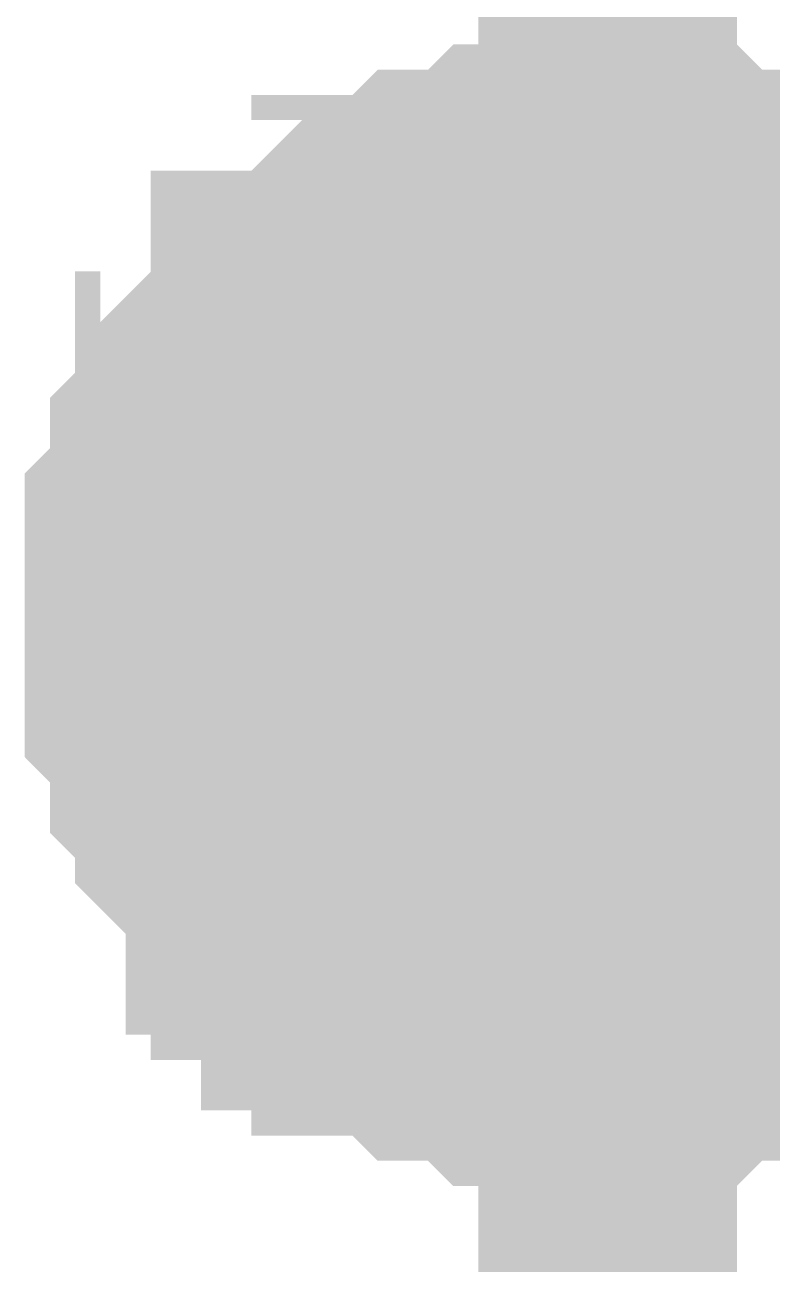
# Model space of a CAD drawing. Header units: inches. Extents: x 0 to 31.5, y 0 to 22.3.
# Drawn here: x 2.177 to 2.2111, y 2.77 to 2.8265 of the extents above; entities that cross this region are included whole.
import ezdxf

# ---------------------------------------------------------------- set-up
doc = ezdxf.new("R2010")
doc.units = ezdxf.units.IN
doc.header["$MEASUREMENT"] = 0
doc.layers.add('Sheet', color=255, linetype='Continuous')

msp = doc.modelspace()

# ---------------------------------------------------------------- linework, layer by layer
at = {"layer": 'Sheet'}
for points in [[(2.503281, 3.299748, 0.0118, 0.0118, 0), (2.203576, 3.299748, 0.0118, 0.0118, 0), (2.203576, 2.798985, 0.0118, 0.0118, 0), (2.503281, 2.798985, 0.0118, 0.0118, 0), (2.503281, 2.898908, 0.0118, 0.0118, 0)], [(2.182907, 2.798985, 0.0118, 0.0118, 0), (2.182907, 2.800134, 0.0118, 0.0118, 0), (2.182907, 2.801282, 0.0118, 0.0118, 0), (2.182907, 2.802431, 0.0118, 0.0118, 0), (2.182907, 2.80358, 0.0118, 0.0118, 0), (2.184055, 2.804728, 0.0118, 0.0118, 0), (2.184055, 2.804728, 0.0118, 0.0118, 0), (2.184055, 2.805877, 0.0118, 0.0118, 0), (2.184055, 2.807025, 0.0118, 0.0118, 0), (2.185203, 2.808174, 0.0118, 0.0118, 0), (2.185203, 2.809322, 0.0118, 0.0118, 0), (2.186352, 2.809322, 0.0118, 0.0118, 0), (2.186352, 2.810471, 0.0118, 0.0118, 0), (2.1875, 2.811619, 0.0118, 0.0118, 0), (2.1875, 2.811619, 0.0118, 0.0118, 0), (2.188648, 2.812768, 0.0118, 0.0118, 0), (2.188648, 2.813916, 0.0118, 0.0118, 0), (2.189797, 2.813916, 0.0118, 0.0118, 0), (2.190945, 2.815065, 0.0118, 0.0118, 0), (2.190945, 2.815065, 0.0118, 0.0118, 0), (2.192093, 2.816213, 0.0118, 0.0118, 0), (2.193241, 2.816213, 0.0118, 0.0118, 0), (2.193241, 2.817362, 0.0118, 0.0118, 0), (2.19439, 2.817362, 0.0118, 0.0118, 0), (2.195538, 2.818511, 0.0118, 0.0118, 0), (2.196686, 2.818511, 0.0118, 0.0118, 0), (2.197835, 2.818511, 0.0118, 0.0118, 0), (2.197835, 2.818511, 0.0118, 0.0118, 0), (2.198983, 2.819659, 0.0118, 0.0118, 0), (2.200131, 2.819659, 0.0118, 0.0118, 0), (2.20128, 2.819659, 0.0118, 0.0118, 0), (2.202428, 2.819659, 0.0118, 0.0118, 0), (2.203576, 2.819659, 0.0118, 0.0118, 0)], [(2.182907, 2.798985, 0.0118, 0.0118, 0), (2.182907, 2.800134, 0.0118, 0.0118, 0), (2.182907, 2.801282, 0.0118, 0.0118, 0), (2.182907, 2.802431, 0.0118, 0.0118, 0), (2.182907, 2.80358, 0.0118, 0.0118, 0), (2.184055, 2.804728, 0.0118, 0.0118, 0), (2.184055, 2.804728, 0.0118, 0.0118, 0), (2.184055, 2.805877, 0.0118, 0.0118, 0), (2.184055, 2.807025, 0.0118, 0.0118, 0), (2.185203, 2.808174, 0.0118, 0.0118, 0), (2.185203, 2.809322, 0.0118, 0.0118, 0), (2.186352, 2.809322, 0.0118, 0.0118, 0), (2.186352, 2.810471, 0.0118, 0.0118, 0), (2.1875, 2.811619, 0.0118, 0.0118, 0), (2.1875, 2.811619, 0.0118, 0.0118, 0), (2.188648, 2.812768, 0.0118, 0.0118, 0), (2.188648, 2.813916, 0.0118, 0.0118, 0), (2.189797, 2.813916, 0.0118, 0.0118, 0), (2.190945, 2.815065, 0.0118, 0.0118, 0), (2.190945, 2.815065, 0.0118, 0.0118, 0), (2.192093, 2.816213, 0.0118, 0.0118, 0), (2.193241, 2.816213, 0.0118, 0.0118, 0), (2.193241, 2.817362, 0.0118, 0.0118, 0), (2.19439, 2.817362, 0.0118, 0.0118, 0), (2.195538, 2.818511, 0.0118, 0.0118, 0), (2.196686, 2.818511, 0.0118, 0.0118, 0), (2.197835, 2.818511, 0.0118, 0.0118, 0), (2.197835, 2.818511, 0.0118, 0.0118, 0), (2.198983, 2.819659, 0.0118, 0.0118, 0), (2.200131, 2.819659, 0.0118, 0.0118, 0), (2.20128, 2.819659, 0.0118, 0.0118, 0), (2.202428, 2.819659, 0.0118, 0.0118, 0), (2.203576, 2.819659, 0.0118, 0.0118, 0)], [(2.182907, 2.798985, 0.0118, 0.0118, 0), (2.182907, 2.800134, 0.0118, 0.0118, 0), (2.182907, 2.801282, 0.0118, 0.0118, 0), (2.182907, 2.802431, 0.0118, 0.0118, 0), (2.182907, 2.80358, 0.0118, 0.0118, 0), (2.184055, 2.804728, 0.0118, 0.0118, 0), (2.184055, 2.804728, 0.0118, 0.0118, 0), (2.184055, 2.805877, 0.0118, 0.0118, 0), (2.184055, 2.807025, 0.0118, 0.0118, 0), (2.185203, 2.808174, 0.0118, 0.0118, 0), (2.185203, 2.809322, 0.0118, 0.0118, 0), (2.186352, 2.809322, 0.0118, 0.0118, 0), (2.186352, 2.810471, 0.0118, 0.0118, 0), (2.1875, 2.811619, 0.0118, 0.0118, 0), (2.1875, 2.811619, 0.0118, 0.0118, 0), (2.188648, 2.812768, 0.0118, 0.0118, 0), (2.188648, 2.813916, 0.0118, 0.0118, 0), (2.189797, 2.813916, 0.0118, 0.0118, 0), (2.190945, 2.815065, 0.0118, 0.0118, 0), (2.190945, 2.815065, 0.0118, 0.0118, 0), (2.192093, 2.816213, 0.0118, 0.0118, 0), (2.193241, 2.816213, 0.0118, 0.0118, 0), (2.193241, 2.817362, 0.0118, 0.0118, 0), (2.19439, 2.817362, 0.0118, 0.0118, 0), (2.195538, 2.818511, 0.0118, 0.0118, 0), (2.196686, 2.818511, 0.0118, 0.0118, 0), (2.197835, 2.818511, 0.0118, 0.0118, 0), (2.197835, 2.818511, 0.0118, 0.0118, 0), (2.198983, 2.819659, 0.0118, 0.0118, 0), (2.200131, 2.819659, 0.0118, 0.0118, 0), (2.20128, 2.819659, 0.0118, 0.0118, 0), (2.202428, 2.819659, 0.0118, 0.0118, 0), (2.203576, 2.819659, 0.0118, 0.0118, 0)], [(2.182907, 2.798985, 0.0118, 0.0118, 0), (2.182907, 2.800134, 0.0118, 0.0118, 0), (2.182907, 2.801282, 0.0118, 0.0118, 0), (2.182907, 2.802431, 0.0118, 0.0118, 0), (2.182907, 2.80358, 0.0118, 0.0118, 0), (2.184055, 2.804728, 0.0118, 0.0118, 0), (2.184055, 2.804728, 0.0118, 0.0118, 0), (2.184055, 2.805877, 0.0118, 0.0118, 0), (2.184055, 2.807025, 0.0118, 0.0118, 0), (2.185203, 2.808174, 0.0118, 0.0118, 0), (2.185203, 2.809322, 0.0118, 0.0118, 0), (2.186352, 2.809322, 0.0118, 0.0118, 0), (2.186352, 2.810471, 0.0118, 0.0118, 0), (2.1875, 2.811619, 0.0118, 0.0118, 0), (2.1875, 2.811619, 0.0118, 0.0118, 0), (2.188648, 2.812768, 0.0118, 0.0118, 0), (2.188648, 2.813916, 0.0118, 0.0118, 0), (2.189797, 2.813916, 0.0118, 0.0118, 0), (2.190945, 2.815065, 0.0118, 0.0118, 0), (2.190945, 2.815065, 0.0118, 0.0118, 0), (2.192093, 2.816213, 0.0118, 0.0118, 0), (2.193241, 2.816213, 0.0118, 0.0118, 0), (2.193241, 2.817362, 0.0118, 0.0118, 0), (2.19439, 2.817362, 0.0118, 0.0118, 0), (2.195538, 2.818511, 0.0118, 0.0118, 0), (2.196686, 2.818511, 0.0118, 0.0118, 0), (2.197835, 2.818511, 0.0118, 0.0118, 0), (2.197835, 2.818511, 0.0118, 0.0118, 0), (2.198983, 2.819659, 0.0118, 0.0118, 0), (2.200131, 2.819659, 0.0118, 0.0118, 0), (2.20128, 2.819659, 0.0118, 0.0118, 0), (2.202428, 2.819659, 0.0118, 0.0118, 0), (2.203576, 2.819659, 0.0118, 0.0118, 0)], [(2.203576, 2.819659, 0.0118, 0.0118, 0), (2.203576, 2.819659, 0.0118, 0.0118, 0)], [(2.203576, 2.819659, 0.0118, 0.0118, 0), (2.204724, 2.819659, 0.0118, 0.0118, 0), (2.205873, 2.819659, 0.0118, 0.0118, 0), (2.205873, 2.819659, 0.0118, 0.0118, 0), (2.207021, 2.819659, 0.0118, 0.0118, 0), (2.208169, 2.818511, 0.0118, 0.0118, 0), (2.209318, 2.818511, 0.0118, 0.0118, 0), (2.210466, 2.818511, 0.0118, 0.0118, 0), (2.210466, 2.818511, 0.0118, 0.0118, 0), (2.211614, 2.817362, 0.0118, 0.0118, 0), (2.212762, 2.817362, 0.0118, 0.0118, 0), (2.213911, 2.816213, 0.0118, 0.0118, 0), (2.213911, 2.816213, 0.0118, 0.0118, 0), (2.215059, 2.815065, 0.0118, 0.0118, 0), (2.216207, 2.815065, 0.0118, 0.0118, 0), (2.216207, 2.813916, 0.0118, 0.0118, 0), (2.217356, 2.813916, 0.0118, 0.0118, 0)], [(2.203576, 2.819659, 0.0118, 0.0118, 0), (2.203576, 2.819659, 0.0118, 0.0118, 0)], [(2.203576, 2.819659, 0.0118, 0.0118, 0), (2.204724, 2.819659, 0.0118, 0.0118, 0), (2.205873, 2.819659, 0.0118, 0.0118, 0), (2.205873, 2.819659, 0.0118, 0.0118, 0), (2.207021, 2.819659, 0.0118, 0.0118, 0), (2.208169, 2.818511, 0.0118, 0.0118, 0), (2.209318, 2.818511, 0.0118, 0.0118, 0), (2.210466, 2.818511, 0.0118, 0.0118, 0), (2.210466, 2.818511, 0.0118, 0.0118, 0), (2.211614, 2.817362, 0.0118, 0.0118, 0), (2.212762, 2.817362, 0.0118, 0.0118, 0), (2.213911, 2.816213, 0.0118, 0.0118, 0), (2.213911, 2.816213, 0.0118, 0.0118, 0), (2.215059, 2.815065, 0.0118, 0.0118, 0), (2.216207, 2.815065, 0.0118, 0.0118, 0), (2.216207, 2.813916, 0.0118, 0.0118, 0), (2.217356, 2.813916, 0.0118, 0.0118, 0)], [(2.203576, 2.819659, 0.0118, 0.0118, 0), (2.203576, 2.819659, 0.0118, 0.0118, 0)], [(2.203576, 2.819659, 0.0118, 0.0118, 0), (2.204724, 2.819659, 0.0118, 0.0118, 0), (2.205873, 2.819659, 0.0118, 0.0118, 0), (2.205873, 2.819659, 0.0118, 0.0118, 0), (2.207021, 2.819659, 0.0118, 0.0118, 0), (2.208169, 2.818511, 0.0118, 0.0118, 0), (2.209318, 2.818511, 0.0118, 0.0118, 0), (2.210466, 2.818511, 0.0118, 0.0118, 0), (2.210466, 2.818511, 0.0118, 0.0118, 0), (2.211614, 2.817362, 0.0118, 0.0118, 0), (2.212762, 2.817362, 0.0118, 0.0118, 0), (2.213911, 2.816213, 0.0118, 0.0118, 0), (2.213911, 2.816213, 0.0118, 0.0118, 0), (2.215059, 2.815065, 0.0118, 0.0118, 0), (2.216207, 2.815065, 0.0118, 0.0118, 0), (2.216207, 2.813916, 0.0118, 0.0118, 0), (2.217356, 2.813916, 0.0118, 0.0118, 0)], [(2.203576, 2.819659, 0.0118, 0.0118, 0), (2.203576, 2.819659, 0.0118, 0.0118, 0)], [(2.203576, 2.819659, 0.0118, 0.0118, 0), (2.204724, 2.819659, 0.0118, 0.0118, 0), (2.205873, 2.819659, 0.0118, 0.0118, 0), (2.205873, 2.819659, 0.0118, 0.0118, 0), (2.207021, 2.819659, 0.0118, 0.0118, 0), (2.208169, 2.818511, 0.0118, 0.0118, 0), (2.209318, 2.818511, 0.0118, 0.0118, 0), (2.210466, 2.818511, 0.0118, 0.0118, 0), (2.210466, 2.818511, 0.0118, 0.0118, 0), (2.211614, 2.817362, 0.0118, 0.0118, 0), (2.212762, 2.817362, 0.0118, 0.0118, 0), (2.213911, 2.816213, 0.0118, 0.0118, 0), (2.213911, 2.816213, 0.0118, 0.0118, 0), (2.215059, 2.815065, 0.0118, 0.0118, 0), (2.216207, 2.815065, 0.0118, 0.0118, 0), (2.216207, 2.813916, 0.0118, 0.0118, 0), (2.217356, 2.813916, 0.0118, 0.0118, 0)], [(2.182907, 2.798985, 0.0039, 0.0039, 0), (2.182907, 2.800134, 0.0039, 0.0039, 0), (2.182907, 2.801282, 0.0039, 0.0039, 0), (2.182907, 2.802431, 0.0039, 0.0039, 0), (2.182907, 2.80358, 0.0039, 0.0039, 0), (2.184055, 2.804728, 0.0039, 0.0039, 0), (2.184055, 2.804728, 0.0039, 0.0039, 0), (2.184055, 2.805877, 0.0039, 0.0039, 0), (2.184055, 2.807025, 0.0039, 0.0039, 0), (2.185203, 2.808174, 0.0039, 0.0039, 0), (2.185203, 2.809322, 0.0039, 0.0039, 0), (2.186352, 2.809322, 0.0039, 0.0039, 0), (2.186352, 2.810471, 0.0039, 0.0039, 0), (2.1875, 2.811619, 0.0039, 0.0039, 0), (2.1875, 2.811619, 0.0039, 0.0039, 0), (2.188648, 2.812768, 0.0039, 0.0039, 0), (2.188648, 2.813916, 0.0039, 0.0039, 0), (2.189797, 2.813916, 0.0039, 0.0039, 0), (2.190945, 2.815065, 0.0039, 0.0039, 0), (2.190945, 2.815065, 0.0039, 0.0039, 0), (2.192093, 2.816213, 0.0039, 0.0039, 0), (2.193241, 2.816213, 0.0039, 0.0039, 0), (2.193241, 2.817362, 0.0039, 0.0039, 0), (2.19439, 2.817362, 0.0039, 0.0039, 0), (2.195538, 2.818511, 0.0039, 0.0039, 0), (2.196686, 2.818511, 0.0039, 0.0039, 0), (2.197835, 2.818511, 0.0039, 0.0039, 0), (2.197835, 2.818511, 0.0039, 0.0039, 0), (2.198983, 2.819659, 0.0039, 0.0039, 0), (2.200131, 2.819659, 0.0039, 0.0039, 0), (2.20128, 2.819659, 0.0039, 0.0039, 0), (2.202428, 2.819659, 0.0039, 0.0039, 0), (2.203576, 2.819659, 0.0039, 0.0039, 0)], [(2.182907, 2.798985, 0.0039, 0.0039, 0), (2.182907, 2.800134, 0.0039, 0.0039, 0), (2.182907, 2.801282, 0.0039, 0.0039, 0), (2.182907, 2.802431, 0.0039, 0.0039, 0), (2.182907, 2.80358, 0.0039, 0.0039, 0), (2.184055, 2.804728, 0.0039, 0.0039, 0), (2.184055, 2.804728, 0.0039, 0.0039, 0), (2.184055, 2.805877, 0.0039, 0.0039, 0), (2.184055, 2.807025, 0.0039, 0.0039, 0), (2.185203, 2.808174, 0.0039, 0.0039, 0), (2.185203, 2.809322, 0.0039, 0.0039, 0), (2.186352, 2.809322, 0.0039, 0.0039, 0), (2.186352, 2.810471, 0.0039, 0.0039, 0), (2.1875, 2.811619, 0.0039, 0.0039, 0), (2.1875, 2.811619, 0.0039, 0.0039, 0), (2.188648, 2.812768, 0.0039, 0.0039, 0), (2.188648, 2.813916, 0.0039, 0.0039, 0), (2.189797, 2.813916, 0.0039, 0.0039, 0), (2.190945, 2.815065, 0.0039, 0.0039, 0), (2.190945, 2.815065, 0.0039, 0.0039, 0), (2.192093, 2.816213, 0.0039, 0.0039, 0), (2.193241, 2.816213, 0.0039, 0.0039, 0), (2.193241, 2.817362, 0.0039, 0.0039, 0), (2.19439, 2.817362, 0.0039, 0.0039, 0), (2.195538, 2.818511, 0.0039, 0.0039, 0), (2.196686, 2.818511, 0.0039, 0.0039, 0), (2.197835, 2.818511, 0.0039, 0.0039, 0), (2.197835, 2.818511, 0.0039, 0.0039, 0), (2.198983, 2.819659, 0.0039, 0.0039, 0), (2.200131, 2.819659, 0.0039, 0.0039, 0), (2.20128, 2.819659, 0.0039, 0.0039, 0), (2.202428, 2.819659, 0.0039, 0.0039, 0), (2.203576, 2.819659, 0.0039, 0.0039, 0)], [(2.182907, 2.798985, 0.0039, 0.0039, 0), (2.182907, 2.800134, 0.0039, 0.0039, 0), (2.182907, 2.801282, 0.0039, 0.0039, 0), (2.182907, 2.802431, 0.0039, 0.0039, 0), (2.182907, 2.80358, 0.0039, 0.0039, 0), (2.184055, 2.804728, 0.0039, 0.0039, 0), (2.184055, 2.804728, 0.0039, 0.0039, 0), (2.184055, 2.805877, 0.0039, 0.0039, 0), (2.184055, 2.807025, 0.0039, 0.0039, 0), (2.185203, 2.808174, 0.0039, 0.0039, 0), (2.185203, 2.809322, 0.0039, 0.0039, 0), (2.186352, 2.809322, 0.0039, 0.0039, 0), (2.186352, 2.810471, 0.0039, 0.0039, 0), (2.1875, 2.811619, 0.0039, 0.0039, 0), (2.1875, 2.811619, 0.0039, 0.0039, 0), (2.188648, 2.812768, 0.0039, 0.0039, 0), (2.188648, 2.813916, 0.0039, 0.0039, 0), (2.189797, 2.813916, 0.0039, 0.0039, 0), (2.190945, 2.815065, 0.0039, 0.0039, 0), (2.190945, 2.815065, 0.0039, 0.0039, 0), (2.192093, 2.816213, 0.0039, 0.0039, 0), (2.193241, 2.816213, 0.0039, 0.0039, 0), (2.193241, 2.817362, 0.0039, 0.0039, 0), (2.19439, 2.817362, 0.0039, 0.0039, 0), (2.195538, 2.818511, 0.0039, 0.0039, 0), (2.196686, 2.818511, 0.0039, 0.0039, 0), (2.197835, 2.818511, 0.0039, 0.0039, 0), (2.197835, 2.818511, 0.0039, 0.0039, 0), (2.198983, 2.819659, 0.0039, 0.0039, 0), (2.200131, 2.819659, 0.0039, 0.0039, 0), (2.20128, 2.819659, 0.0039, 0.0039, 0), (2.202428, 2.819659, 0.0039, 0.0039, 0), (2.203576, 2.819659, 0.0039, 0.0039, 0)], [(2.182907, 2.798985, 0.0039, 0.0039, 0), (2.182907, 2.800134, 0.0039, 0.0039, 0), (2.182907, 2.801282, 0.0039, 0.0039, 0), (2.182907, 2.802431, 0.0039, 0.0039, 0), (2.182907, 2.80358, 0.0039, 0.0039, 0), (2.184055, 2.804728, 0.0039, 0.0039, 0), (2.184055, 2.804728, 0.0039, 0.0039, 0), (2.184055, 2.805877, 0.0039, 0.0039, 0), (2.184055, 2.807025, 0.0039, 0.0039, 0), (2.185203, 2.808174, 0.0039, 0.0039, 0), (2.185203, 2.809322, 0.0039, 0.0039, 0), (2.186352, 2.809322, 0.0039, 0.0039, 0), (2.186352, 2.810471, 0.0039, 0.0039, 0), (2.1875, 2.811619, 0.0039, 0.0039, 0), (2.1875, 2.811619, 0.0039, 0.0039, 0), (2.188648, 2.812768, 0.0039, 0.0039, 0), (2.188648, 2.813916, 0.0039, 0.0039, 0), (2.189797, 2.813916, 0.0039, 0.0039, 0), (2.190945, 2.815065, 0.0039, 0.0039, 0), (2.190945, 2.815065, 0.0039, 0.0039, 0), (2.192093, 2.816213, 0.0039, 0.0039, 0), (2.193241, 2.816213, 0.0039, 0.0039, 0), (2.193241, 2.817362, 0.0039, 0.0039, 0), (2.19439, 2.817362, 0.0039, 0.0039, 0), (2.195538, 2.818511, 0.0039, 0.0039, 0), (2.196686, 2.818511, 0.0039, 0.0039, 0), (2.197835, 2.818511, 0.0039, 0.0039, 0), (2.197835, 2.818511, 0.0039, 0.0039, 0), (2.198983, 2.819659, 0.0039, 0.0039, 0), (2.200131, 2.819659, 0.0039, 0.0039, 0), (2.20128, 2.819659, 0.0039, 0.0039, 0), (2.202428, 2.819659, 0.0039, 0.0039, 0), (2.203576, 2.819659, 0.0039, 0.0039, 0)], [(2.203576, 2.819659, 0.0039, 0.0039, 0), (2.203576, 2.819659, 0.0039, 0.0039, 0)], [(2.203576, 2.819659, 0.0039, 0.0039, 0), (2.204724, 2.819659, 0.0039, 0.0039, 0), (2.205873, 2.819659, 0.0039, 0.0039, 0), (2.205873, 2.819659, 0.0039, 0.0039, 0), (2.207021, 2.819659, 0.0039, 0.0039, 0), (2.208169, 2.818511, 0.0039, 0.0039, 0), (2.209318, 2.818511, 0.0039, 0.0039, 0), (2.210466, 2.818511, 0.0039, 0.0039, 0), (2.210466, 2.818511, 0.0039, 0.0039, 0), (2.211614, 2.817362, 0.0039, 0.0039, 0), (2.212762, 2.817362, 0.0039, 0.0039, 0), (2.213911, 2.816213, 0.0039, 0.0039, 0)], [(2.203576, 2.819659, 0.0039, 0.0039, 0), (2.203576, 2.819659, 0.0039, 0.0039, 0)], [(2.203576, 2.819659, 0.0039, 0.0039, 0), (2.204724, 2.819659, 0.0039, 0.0039, 0), (2.205873, 2.819659, 0.0039, 0.0039, 0), (2.205873, 2.819659, 0.0039, 0.0039, 0), (2.207021, 2.819659, 0.0039, 0.0039, 0), (2.208169, 2.818511, 0.0039, 0.0039, 0), (2.209318, 2.818511, 0.0039, 0.0039, 0), (2.210466, 2.818511, 0.0039, 0.0039, 0), (2.210466, 2.818511, 0.0039, 0.0039, 0), (2.211614, 2.817362, 0.0039, 0.0039, 0), (2.212762, 2.817362, 0.0039, 0.0039, 0), (2.213911, 2.816213, 0.0039, 0.0039, 0)], [(2.203576, 2.819659, 0.0039, 0.0039, 0), (2.203576, 2.819659, 0.0039, 0.0039, 0)], [(2.203576, 2.819659, 0.0039, 0.0039, 0), (2.204724, 2.819659, 0.0039, 0.0039, 0), (2.205873, 2.819659, 0.0039, 0.0039, 0), (2.205873, 2.819659, 0.0039, 0.0039, 0), (2.207021, 2.819659, 0.0039, 0.0039, 0), (2.208169, 2.818511, 0.0039, 0.0039, 0), (2.209318, 2.818511, 0.0039, 0.0039, 0), (2.210466, 2.818511, 0.0039, 0.0039, 0), (2.210466, 2.818511, 0.0039, 0.0039, 0), (2.211614, 2.817362, 0.0039, 0.0039, 0), (2.212762, 2.817362, 0.0039, 0.0039, 0), (2.213911, 2.816213, 0.0039, 0.0039, 0)], [(2.203576, 2.819659, 0.0039, 0.0039, 0), (2.203576, 2.819659, 0.0039, 0.0039, 0)], [(2.203576, 2.819659, 0.0039, 0.0039, 0), (2.204724, 2.819659, 0.0039, 0.0039, 0), (2.205873, 2.819659, 0.0039, 0.0039, 0), (2.205873, 2.819659, 0.0039, 0.0039, 0), (2.207021, 2.819659, 0.0039, 0.0039, 0), (2.208169, 2.818511, 0.0039, 0.0039, 0), (2.209318, 2.818511, 0.0039, 0.0039, 0), (2.210466, 2.818511, 0.0039, 0.0039, 0), (2.210466, 2.818511, 0.0039, 0.0039, 0), (2.211614, 2.817362, 0.0039, 0.0039, 0), (2.212762, 2.817362, 0.0039, 0.0039, 0), (2.213911, 2.816213, 0.0039, 0.0039, 0)], [(2.203576, 2.77946, 0.0118, 0.0118, 0), (2.202428, 2.77946, 0.0118, 0.0118, 0), (2.20128, 2.77946, 0.0118, 0.0118, 0), (2.200131, 2.77946, 0.0118, 0.0118, 0), (2.198983, 2.77946, 0.0118, 0.0118, 0), (2.197835, 2.780609, 0.0118, 0.0118, 0), (2.197835, 2.780609, 0.0118, 0.0118, 0), (2.196686, 2.780609, 0.0118, 0.0118, 0), (2.195538, 2.780609, 0.0118, 0.0118, 0), (2.19439, 2.781757, 0.0118, 0.0118, 0), (2.193241, 2.781757, 0.0118, 0.0118, 0), (2.193241, 2.782906, 0.0118, 0.0118, 0), (2.192093, 2.782906, 0.0118, 0.0118, 0), (2.190945, 2.782906, 0.0118, 0.0118, 0), (2.190945, 2.784054, 0.0118, 0.0118, 0), (2.189797, 2.785203, 0.0118, 0.0118, 0), (2.188648, 2.785203, 0.0118, 0.0118, 0), (2.188648, 2.786351, 0.0118, 0.0118, 0), (2.1875, 2.786351, 0.0118, 0.0118, 0), (2.1875, 2.7875, 0.0118, 0.0118, 0), (2.186352, 2.788649, 0.0118, 0.0118, 0), (2.186352, 2.788649, 0.0118, 0.0118, 0), (2.185203, 2.789797, 0.0118, 0.0118, 0), (2.185203, 2.790946, 0.0118, 0.0118, 0), (2.184055, 2.792094, 0.0118, 0.0118, 0), (2.184055, 2.792094, 0.0118, 0.0118, 0), (2.184055, 2.793243, 0.0118, 0.0118, 0), (2.184055, 2.794391, 0.0118, 0.0118, 0), (2.182907, 2.79554, 0.0118, 0.0118, 0), (2.182907, 2.796688, 0.0118, 0.0118, 0), (2.182907, 2.796688, 0.0118, 0.0118, 0), (2.182907, 2.797837, 0.0118, 0.0118, 0), (2.182907, 2.798985, 0.0118, 0.0118, 0)], [(2.182907, 2.798985, 0.0118, 0.0118, 0), (2.182907, 2.798985, 0.0118, 0.0118, 0)], [(2.203576, 2.77946, 0.0118, 0.0118, 0), (2.202428, 2.77946, 0.0118, 0.0118, 0), (2.20128, 2.77946, 0.0118, 0.0118, 0), (2.200131, 2.77946, 0.0118, 0.0118, 0), (2.198983, 2.77946, 0.0118, 0.0118, 0), (2.197835, 2.780609, 0.0118, 0.0118, 0), (2.197835, 2.780609, 0.0118, 0.0118, 0), (2.196686, 2.780609, 0.0118, 0.0118, 0), (2.195538, 2.780609, 0.0118, 0.0118, 0), (2.19439, 2.781757, 0.0118, 0.0118, 0), (2.193241, 2.781757, 0.0118, 0.0118, 0), (2.193241, 2.782906, 0.0118, 0.0118, 0), (2.192093, 2.782906, 0.0118, 0.0118, 0), (2.190945, 2.782906, 0.0118, 0.0118, 0), (2.190945, 2.784054, 0.0118, 0.0118, 0), (2.189797, 2.785203, 0.0118, 0.0118, 0), (2.188648, 2.785203, 0.0118, 0.0118, 0), (2.188648, 2.786351, 0.0118, 0.0118, 0), (2.1875, 2.786351, 0.0118, 0.0118, 0), (2.1875, 2.7875, 0.0118, 0.0118, 0), (2.186352, 2.788649, 0.0118, 0.0118, 0), (2.186352, 2.788649, 0.0118, 0.0118, 0), (2.185203, 2.789797, 0.0118, 0.0118, 0), (2.185203, 2.790946, 0.0118, 0.0118, 0), (2.184055, 2.792094, 0.0118, 0.0118, 0), (2.184055, 2.792094, 0.0118, 0.0118, 0), (2.184055, 2.793243, 0.0118, 0.0118, 0), (2.184055, 2.794391, 0.0118, 0.0118, 0), (2.182907, 2.79554, 0.0118, 0.0118, 0), (2.182907, 2.796688, 0.0118, 0.0118, 0), (2.182907, 2.796688, 0.0118, 0.0118, 0), (2.182907, 2.797837, 0.0118, 0.0118, 0), (2.182907, 2.798985, 0.0118, 0.0118, 0)], [(2.182907, 2.798985, 0.0118, 0.0118, 0), (2.182907, 2.798985, 0.0118, 0.0118, 0)], [(2.203576, 2.77946, 0.0118, 0.0118, 0), (2.202428, 2.77946, 0.0118, 0.0118, 0), (2.20128, 2.77946, 0.0118, 0.0118, 0), (2.200131, 2.77946, 0.0118, 0.0118, 0), (2.198983, 2.77946, 0.0118, 0.0118, 0), (2.197835, 2.780609, 0.0118, 0.0118, 0), (2.197835, 2.780609, 0.0118, 0.0118, 0), (2.196686, 2.780609, 0.0118, 0.0118, 0), (2.195538, 2.780609, 0.0118, 0.0118, 0), (2.19439, 2.781757, 0.0118, 0.0118, 0), (2.193241, 2.781757, 0.0118, 0.0118, 0), (2.193241, 2.782906, 0.0118, 0.0118, 0), (2.192093, 2.782906, 0.0118, 0.0118, 0), (2.190945, 2.782906, 0.0118, 0.0118, 0), (2.190945, 2.784054, 0.0118, 0.0118, 0), (2.189797, 2.785203, 0.0118, 0.0118, 0), (2.188648, 2.785203, 0.0118, 0.0118, 0), (2.188648, 2.786351, 0.0118, 0.0118, 0), (2.1875, 2.786351, 0.0118, 0.0118, 0), (2.1875, 2.7875, 0.0118, 0.0118, 0), (2.186352, 2.788649, 0.0118, 0.0118, 0), (2.186352, 2.788649, 0.0118, 0.0118, 0), (2.185203, 2.789797, 0.0118, 0.0118, 0), (2.185203, 2.790946, 0.0118, 0.0118, 0), (2.184055, 2.792094, 0.0118, 0.0118, 0), (2.184055, 2.792094, 0.0118, 0.0118, 0), (2.184055, 2.793243, 0.0118, 0.0118, 0), (2.184055, 2.794391, 0.0118, 0.0118, 0), (2.182907, 2.79554, 0.0118, 0.0118, 0), (2.182907, 2.796688, 0.0118, 0.0118, 0), (2.182907, 2.796688, 0.0118, 0.0118, 0), (2.182907, 2.797837, 0.0118, 0.0118, 0), (2.182907, 2.798985, 0.0118, 0.0118, 0)], [(2.182907, 2.798985, 0.0118, 0.0118, 0), (2.182907, 2.798985, 0.0118, 0.0118, 0)], [(2.203576, 2.77946, 0.0118, 0.0118, 0), (2.202428, 2.77946, 0.0118, 0.0118, 0), (2.20128, 2.77946, 0.0118, 0.0118, 0), (2.200131, 2.77946, 0.0118, 0.0118, 0), (2.198983, 2.77946, 0.0118, 0.0118, 0), (2.197835, 2.780609, 0.0118, 0.0118, 0), (2.197835, 2.780609, 0.0118, 0.0118, 0), (2.196686, 2.780609, 0.0118, 0.0118, 0), (2.195538, 2.780609, 0.0118, 0.0118, 0), (2.19439, 2.781757, 0.0118, 0.0118, 0), (2.193241, 2.781757, 0.0118, 0.0118, 0), (2.193241, 2.782906, 0.0118, 0.0118, 0), (2.192093, 2.782906, 0.0118, 0.0118, 0), (2.190945, 2.782906, 0.0118, 0.0118, 0), (2.190945, 2.784054, 0.0118, 0.0118, 0), (2.189797, 2.785203, 0.0118, 0.0118, 0), (2.188648, 2.785203, 0.0118, 0.0118, 0), (2.188648, 2.786351, 0.0118, 0.0118, 0), (2.1875, 2.786351, 0.0118, 0.0118, 0), (2.1875, 2.7875, 0.0118, 0.0118, 0), (2.186352, 2.788649, 0.0118, 0.0118, 0), (2.186352, 2.788649, 0.0118, 0.0118, 0), (2.185203, 2.789797, 0.0118, 0.0118, 0), (2.185203, 2.790946, 0.0118, 0.0118, 0), (2.184055, 2.792094, 0.0118, 0.0118, 0), (2.184055, 2.792094, 0.0118, 0.0118, 0), (2.184055, 2.793243, 0.0118, 0.0118, 0), (2.184055, 2.794391, 0.0118, 0.0118, 0), (2.182907, 2.79554, 0.0118, 0.0118, 0), (2.182907, 2.796688, 0.0118, 0.0118, 0), (2.182907, 2.796688, 0.0118, 0.0118, 0), (2.182907, 2.797837, 0.0118, 0.0118, 0), (2.182907, 2.798985, 0.0118, 0.0118, 0)], [(2.182907, 2.798985, 0.0118, 0.0118, 0), (2.182907, 2.798985, 0.0118, 0.0118, 0)], [(2.203576, 2.798985, 0.0118, 0.0118, 0), (2.203576, 2.699063, 0.0118, 0.0118, 0)], [(2.203576, 2.77946, 0.0039, 0.0039, 0), (2.202428, 2.77946, 0.0039, 0.0039, 0), (2.20128, 2.77946, 0.0039, 0.0039, 0), (2.200131, 2.77946, 0.0039, 0.0039, 0), (2.198983, 2.77946, 0.0039, 0.0039, 0), (2.197835, 2.780609, 0.0039, 0.0039, 0), (2.197835, 2.780609, 0.0039, 0.0039, 0), (2.196686, 2.780609, 0.0039, 0.0039, 0), (2.195538, 2.780609, 0.0039, 0.0039, 0), (2.19439, 2.781757, 0.0039, 0.0039, 0), (2.193241, 2.781757, 0.0039, 0.0039, 0), (2.193241, 2.782906, 0.0039, 0.0039, 0), (2.192093, 2.782906, 0.0039, 0.0039, 0), (2.190945, 2.782906, 0.0039, 0.0039, 0), (2.190945, 2.784054, 0.0039, 0.0039, 0), (2.189797, 2.785203, 0.0039, 0.0039, 0), (2.188648, 2.785203, 0.0039, 0.0039, 0), (2.188648, 2.786351, 0.0039, 0.0039, 0), (2.1875, 2.786351, 0.0039, 0.0039, 0), (2.1875, 2.7875, 0.0039, 0.0039, 0), (2.186352, 2.788649, 0.0039, 0.0039, 0), (2.186352, 2.788649, 0.0039, 0.0039, 0), (2.185203, 2.789797, 0.0039, 0.0039, 0), (2.185203, 2.790946, 0.0039, 0.0039, 0), (2.184055, 2.792094, 0.0039, 0.0039, 0), (2.184055, 2.792094, 0.0039, 0.0039, 0), (2.184055, 2.793243, 0.0039, 0.0039, 0), (2.184055, 2.794391, 0.0039, 0.0039, 0), (2.182907, 2.79554, 0.0039, 0.0039, 0), (2.182907, 2.796688, 0.0039, 0.0039, 0), (2.182907, 2.796688, 0.0039, 0.0039, 0), (2.182907, 2.797837, 0.0039, 0.0039, 0), (2.182907, 2.798985, 0.0039, 0.0039, 0)], [(2.182907, 2.798985, 0.0039, 0.0039, 0), (2.182907, 2.798985, 0.0039, 0.0039, 0)], [(2.203576, 2.77946, 0.0039, 0.0039, 0), (2.202428, 2.77946, 0.0039, 0.0039, 0), (2.20128, 2.77946, 0.0039, 0.0039, 0), (2.200131, 2.77946, 0.0039, 0.0039, 0), (2.198983, 2.77946, 0.0039, 0.0039, 0), (2.197835, 2.780609, 0.0039, 0.0039, 0), (2.197835, 2.780609, 0.0039, 0.0039, 0), (2.196686, 2.780609, 0.0039, 0.0039, 0), (2.195538, 2.780609, 0.0039, 0.0039, 0), (2.19439, 2.781757, 0.0039, 0.0039, 0), (2.193241, 2.781757, 0.0039, 0.0039, 0), (2.193241, 2.782906, 0.0039, 0.0039, 0), (2.192093, 2.782906, 0.0039, 0.0039, 0), (2.190945, 2.782906, 0.0039, 0.0039, 0), (2.190945, 2.784054, 0.0039, 0.0039, 0), (2.189797, 2.785203, 0.0039, 0.0039, 0), (2.188648, 2.785203, 0.0039, 0.0039, 0), (2.188648, 2.786351, 0.0039, 0.0039, 0), (2.1875, 2.786351, 0.0039, 0.0039, 0), (2.1875, 2.7875, 0.0039, 0.0039, 0), (2.186352, 2.788649, 0.0039, 0.0039, 0), (2.186352, 2.788649, 0.0039, 0.0039, 0), (2.185203, 2.789797, 0.0039, 0.0039, 0), (2.185203, 2.790946, 0.0039, 0.0039, 0), (2.184055, 2.792094, 0.0039, 0.0039, 0), (2.184055, 2.792094, 0.0039, 0.0039, 0), (2.184055, 2.793243, 0.0039, 0.0039, 0), (2.184055, 2.794391, 0.0039, 0.0039, 0), (2.182907, 2.79554, 0.0039, 0.0039, 0), (2.182907, 2.796688, 0.0039, 0.0039, 0), (2.182907, 2.796688, 0.0039, 0.0039, 0), (2.182907, 2.797837, 0.0039, 0.0039, 0), (2.182907, 2.798985, 0.0039, 0.0039, 0)], [(2.182907, 2.798985, 0.0039, 0.0039, 0), (2.182907, 2.798985, 0.0039, 0.0039, 0)], [(2.203576, 2.77946, 0.0039, 0.0039, 0), (2.202428, 2.77946, 0.0039, 0.0039, 0), (2.20128, 2.77946, 0.0039, 0.0039, 0), (2.200131, 2.77946, 0.0039, 0.0039, 0), (2.198983, 2.77946, 0.0039, 0.0039, 0), (2.197835, 2.780609, 0.0039, 0.0039, 0), (2.197835, 2.780609, 0.0039, 0.0039, 0), (2.196686, 2.780609, 0.0039, 0.0039, 0), (2.195538, 2.780609, 0.0039, 0.0039, 0), (2.19439, 2.781757, 0.0039, 0.0039, 0), (2.193241, 2.781757, 0.0039, 0.0039, 0), (2.193241, 2.782906, 0.0039, 0.0039, 0), (2.192093, 2.782906, 0.0039, 0.0039, 0), (2.190945, 2.782906, 0.0039, 0.0039, 0), (2.190945, 2.784054, 0.0039, 0.0039, 0), (2.189797, 2.785203, 0.0039, 0.0039, 0), (2.188648, 2.785203, 0.0039, 0.0039, 0), (2.188648, 2.786351, 0.0039, 0.0039, 0), (2.1875, 2.786351, 0.0039, 0.0039, 0), (2.1875, 2.7875, 0.0039, 0.0039, 0), (2.186352, 2.788649, 0.0039, 0.0039, 0), (2.186352, 2.788649, 0.0039, 0.0039, 0), (2.185203, 2.789797, 0.0039, 0.0039, 0), (2.185203, 2.790946, 0.0039, 0.0039, 0), (2.184055, 2.792094, 0.0039, 0.0039, 0), (2.184055, 2.792094, 0.0039, 0.0039, 0), (2.184055, 2.793243, 0.0039, 0.0039, 0), (2.184055, 2.794391, 0.0039, 0.0039, 0), (2.182907, 2.79554, 0.0039, 0.0039, 0), (2.182907, 2.796688, 0.0039, 0.0039, 0), (2.182907, 2.796688, 0.0039, 0.0039, 0), (2.182907, 2.797837, 0.0039, 0.0039, 0), (2.182907, 2.798985, 0.0039, 0.0039, 0)], [(2.182907, 2.798985, 0.0039, 0.0039, 0), (2.182907, 2.798985, 0.0039, 0.0039, 0)], [(2.203576, 2.77946, 0.0039, 0.0039, 0), (2.202428, 2.77946, 0.0039, 0.0039, 0), (2.20128, 2.77946, 0.0039, 0.0039, 0), (2.200131, 2.77946, 0.0039, 0.0039, 0), (2.198983, 2.77946, 0.0039, 0.0039, 0), (2.197835, 2.780609, 0.0039, 0.0039, 0), (2.197835, 2.780609, 0.0039, 0.0039, 0), (2.196686, 2.780609, 0.0039, 0.0039, 0), (2.195538, 2.780609, 0.0039, 0.0039, 0), (2.19439, 2.781757, 0.0039, 0.0039, 0), (2.193241, 2.781757, 0.0039, 0.0039, 0), (2.193241, 2.782906, 0.0039, 0.0039, 0), (2.192093, 2.782906, 0.0039, 0.0039, 0), (2.190945, 2.782906, 0.0039, 0.0039, 0), (2.190945, 2.784054, 0.0039, 0.0039, 0), (2.189797, 2.785203, 0.0039, 0.0039, 0), (2.188648, 2.785203, 0.0039, 0.0039, 0), (2.188648, 2.786351, 0.0039, 0.0039, 0), (2.1875, 2.786351, 0.0039, 0.0039, 0), (2.1875, 2.7875, 0.0039, 0.0039, 0), (2.186352, 2.788649, 0.0039, 0.0039, 0), (2.186352, 2.788649, 0.0039, 0.0039, 0), (2.185203, 2.789797, 0.0039, 0.0039, 0), (2.185203, 2.790946, 0.0039, 0.0039, 0), (2.184055, 2.792094, 0.0039, 0.0039, 0), (2.184055, 2.792094, 0.0039, 0.0039, 0), (2.184055, 2.793243, 0.0039, 0.0039, 0), (2.184055, 2.794391, 0.0039, 0.0039, 0), (2.182907, 2.79554, 0.0039, 0.0039, 0), (2.182907, 2.796688, 0.0039, 0.0039, 0), (2.182907, 2.796688, 0.0039, 0.0039, 0), (2.182907, 2.797837, 0.0039, 0.0039, 0), (2.182907, 2.798985, 0.0039, 0.0039, 0)], [(2.182907, 2.798985, 0.0039, 0.0039, 0), (2.182907, 2.798985, 0.0039, 0.0039, 0)], [(2.217356, 2.785203, 0.0118, 0.0118, 0), (2.216207, 2.785203, 0.0118, 0.0118, 0), (2.216207, 2.784054, 0.0118, 0.0118, 0), (2.215059, 2.782906, 0.0118, 0.0118, 0), (2.213911, 2.782906, 0.0118, 0.0118, 0), (2.213911, 2.782906, 0.0118, 0.0118, 0), (2.212762, 2.781757, 0.0118, 0.0118, 0), (2.211614, 2.781757, 0.0118, 0.0118, 0), (2.210466, 2.780609, 0.0118, 0.0118, 0), (2.210466, 2.780609, 0.0118, 0.0118, 0), (2.209318, 2.780609, 0.0118, 0.0118, 0), (2.208169, 2.780609, 0.0118, 0.0118, 0), (2.207021, 2.77946, 0.0118, 0.0118, 0), (2.205873, 2.77946, 0.0118, 0.0118, 0), (2.205873, 2.77946, 0.0118, 0.0118, 0), (2.204724, 2.77946, 0.0118, 0.0118, 0), (2.203576, 2.77946, 0.0118, 0.0118, 0)], [(2.217356, 2.785203, 0.0118, 0.0118, 0), (2.216207, 2.785203, 0.0118, 0.0118, 0), (2.216207, 2.784054, 0.0118, 0.0118, 0), (2.215059, 2.782906, 0.0118, 0.0118, 0), (2.213911, 2.782906, 0.0118, 0.0118, 0), (2.213911, 2.782906, 0.0118, 0.0118, 0), (2.212762, 2.781757, 0.0118, 0.0118, 0), (2.211614, 2.781757, 0.0118, 0.0118, 0), (2.210466, 2.780609, 0.0118, 0.0118, 0), (2.210466, 2.780609, 0.0118, 0.0118, 0), (2.209318, 2.780609, 0.0118, 0.0118, 0), (2.208169, 2.780609, 0.0118, 0.0118, 0), (2.207021, 2.77946, 0.0118, 0.0118, 0), (2.205873, 2.77946, 0.0118, 0.0118, 0), (2.205873, 2.77946, 0.0118, 0.0118, 0), (2.204724, 2.77946, 0.0118, 0.0118, 0), (2.203576, 2.77946, 0.0118, 0.0118, 0)], [(2.217356, 2.785203, 0.0118, 0.0118, 0), (2.216207, 2.785203, 0.0118, 0.0118, 0), (2.216207, 2.784054, 0.0118, 0.0118, 0), (2.215059, 2.782906, 0.0118, 0.0118, 0), (2.213911, 2.782906, 0.0118, 0.0118, 0), (2.213911, 2.782906, 0.0118, 0.0118, 0), (2.212762, 2.781757, 0.0118, 0.0118, 0), (2.211614, 2.781757, 0.0118, 0.0118, 0), (2.210466, 2.780609, 0.0118, 0.0118, 0), (2.210466, 2.780609, 0.0118, 0.0118, 0), (2.209318, 2.780609, 0.0118, 0.0118, 0), (2.208169, 2.780609, 0.0118, 0.0118, 0), (2.207021, 2.77946, 0.0118, 0.0118, 0), (2.205873, 2.77946, 0.0118, 0.0118, 0), (2.205873, 2.77946, 0.0118, 0.0118, 0), (2.204724, 2.77946, 0.0118, 0.0118, 0), (2.203576, 2.77946, 0.0118, 0.0118, 0)], [(2.217356, 2.785203, 0.0118, 0.0118, 0), (2.216207, 2.785203, 0.0118, 0.0118, 0), (2.216207, 2.784054, 0.0118, 0.0118, 0), (2.215059, 2.782906, 0.0118, 0.0118, 0), (2.213911, 2.782906, 0.0118, 0.0118, 0), (2.213911, 2.782906, 0.0118, 0.0118, 0), (2.212762, 2.781757, 0.0118, 0.0118, 0), (2.211614, 2.781757, 0.0118, 0.0118, 0), (2.210466, 2.780609, 0.0118, 0.0118, 0), (2.210466, 2.780609, 0.0118, 0.0118, 0), (2.209318, 2.780609, 0.0118, 0.0118, 0), (2.208169, 2.780609, 0.0118, 0.0118, 0), (2.207021, 2.77946, 0.0118, 0.0118, 0), (2.205873, 2.77946, 0.0118, 0.0118, 0), (2.205873, 2.77946, 0.0118, 0.0118, 0), (2.204724, 2.77946, 0.0118, 0.0118, 0), (2.203576, 2.77946, 0.0118, 0.0118, 0)], [(2.213911, 2.782906, 0.0039, 0.0039, 0), (2.212762, 2.781757, 0.0039, 0.0039, 0), (2.211614, 2.781757, 0.0039, 0.0039, 0), (2.210466, 2.780609, 0.0039, 0.0039, 0), (2.210466, 2.780609, 0.0039, 0.0039, 0), (2.209318, 2.780609, 0.0039, 0.0039, 0), (2.208169, 2.780609, 0.0039, 0.0039, 0), (2.207021, 2.77946, 0.0039, 0.0039, 0), (2.205873, 2.77946, 0.0039, 0.0039, 0), (2.205873, 2.77946, 0.0039, 0.0039, 0), (2.204724, 2.77946, 0.0039, 0.0039, 0), (2.203576, 2.77946, 0.0039, 0.0039, 0)], [(2.213911, 2.782906, 0.0039, 0.0039, 0), (2.212762, 2.781757, 0.0039, 0.0039, 0), (2.211614, 2.781757, 0.0039, 0.0039, 0), (2.210466, 2.780609, 0.0039, 0.0039, 0), (2.210466, 2.780609, 0.0039, 0.0039, 0), (2.209318, 2.780609, 0.0039, 0.0039, 0), (2.208169, 2.780609, 0.0039, 0.0039, 0), (2.207021, 2.77946, 0.0039, 0.0039, 0), (2.205873, 2.77946, 0.0039, 0.0039, 0), (2.205873, 2.77946, 0.0039, 0.0039, 0), (2.204724, 2.77946, 0.0039, 0.0039, 0), (2.203576, 2.77946, 0.0039, 0.0039, 0)], [(2.213911, 2.782906, 0.0039, 0.0039, 0), (2.212762, 2.781757, 0.0039, 0.0039, 0), (2.211614, 2.781757, 0.0039, 0.0039, 0), (2.210466, 2.780609, 0.0039, 0.0039, 0), (2.210466, 2.780609, 0.0039, 0.0039, 0), (2.209318, 2.780609, 0.0039, 0.0039, 0), (2.208169, 2.780609, 0.0039, 0.0039, 0), (2.207021, 2.77946, 0.0039, 0.0039, 0), (2.205873, 2.77946, 0.0039, 0.0039, 0), (2.205873, 2.77946, 0.0039, 0.0039, 0), (2.204724, 2.77946, 0.0039, 0.0039, 0), (2.203576, 2.77946, 0.0039, 0.0039, 0)], [(2.213911, 2.782906, 0.0039, 0.0039, 0), (2.212762, 2.781757, 0.0039, 0.0039, 0), (2.211614, 2.781757, 0.0039, 0.0039, 0), (2.210466, 2.780609, 0.0039, 0.0039, 0), (2.210466, 2.780609, 0.0039, 0.0039, 0), (2.209318, 2.780609, 0.0039, 0.0039, 0), (2.208169, 2.780609, 0.0039, 0.0039, 0), (2.207021, 2.77946, 0.0039, 0.0039, 0), (2.205873, 2.77946, 0.0039, 0.0039, 0), (2.205873, 2.77946, 0.0039, 0.0039, 0), (2.204724, 2.77946, 0.0039, 0.0039, 0), (2.203576, 2.77946, 0.0039, 0.0039, 0)]]:
    msp.add_lwpolyline(points, format="xyseb", dxfattribs=at)
msp.add_lwpolyline([(2.19, 2.8, 0.02, 0.02, 1), (2.21, 2.8, 0.02, 0.02, 1)], format="xyseb", close=True, dxfattribs=at)

doc.saveas('drawing.dxf')
